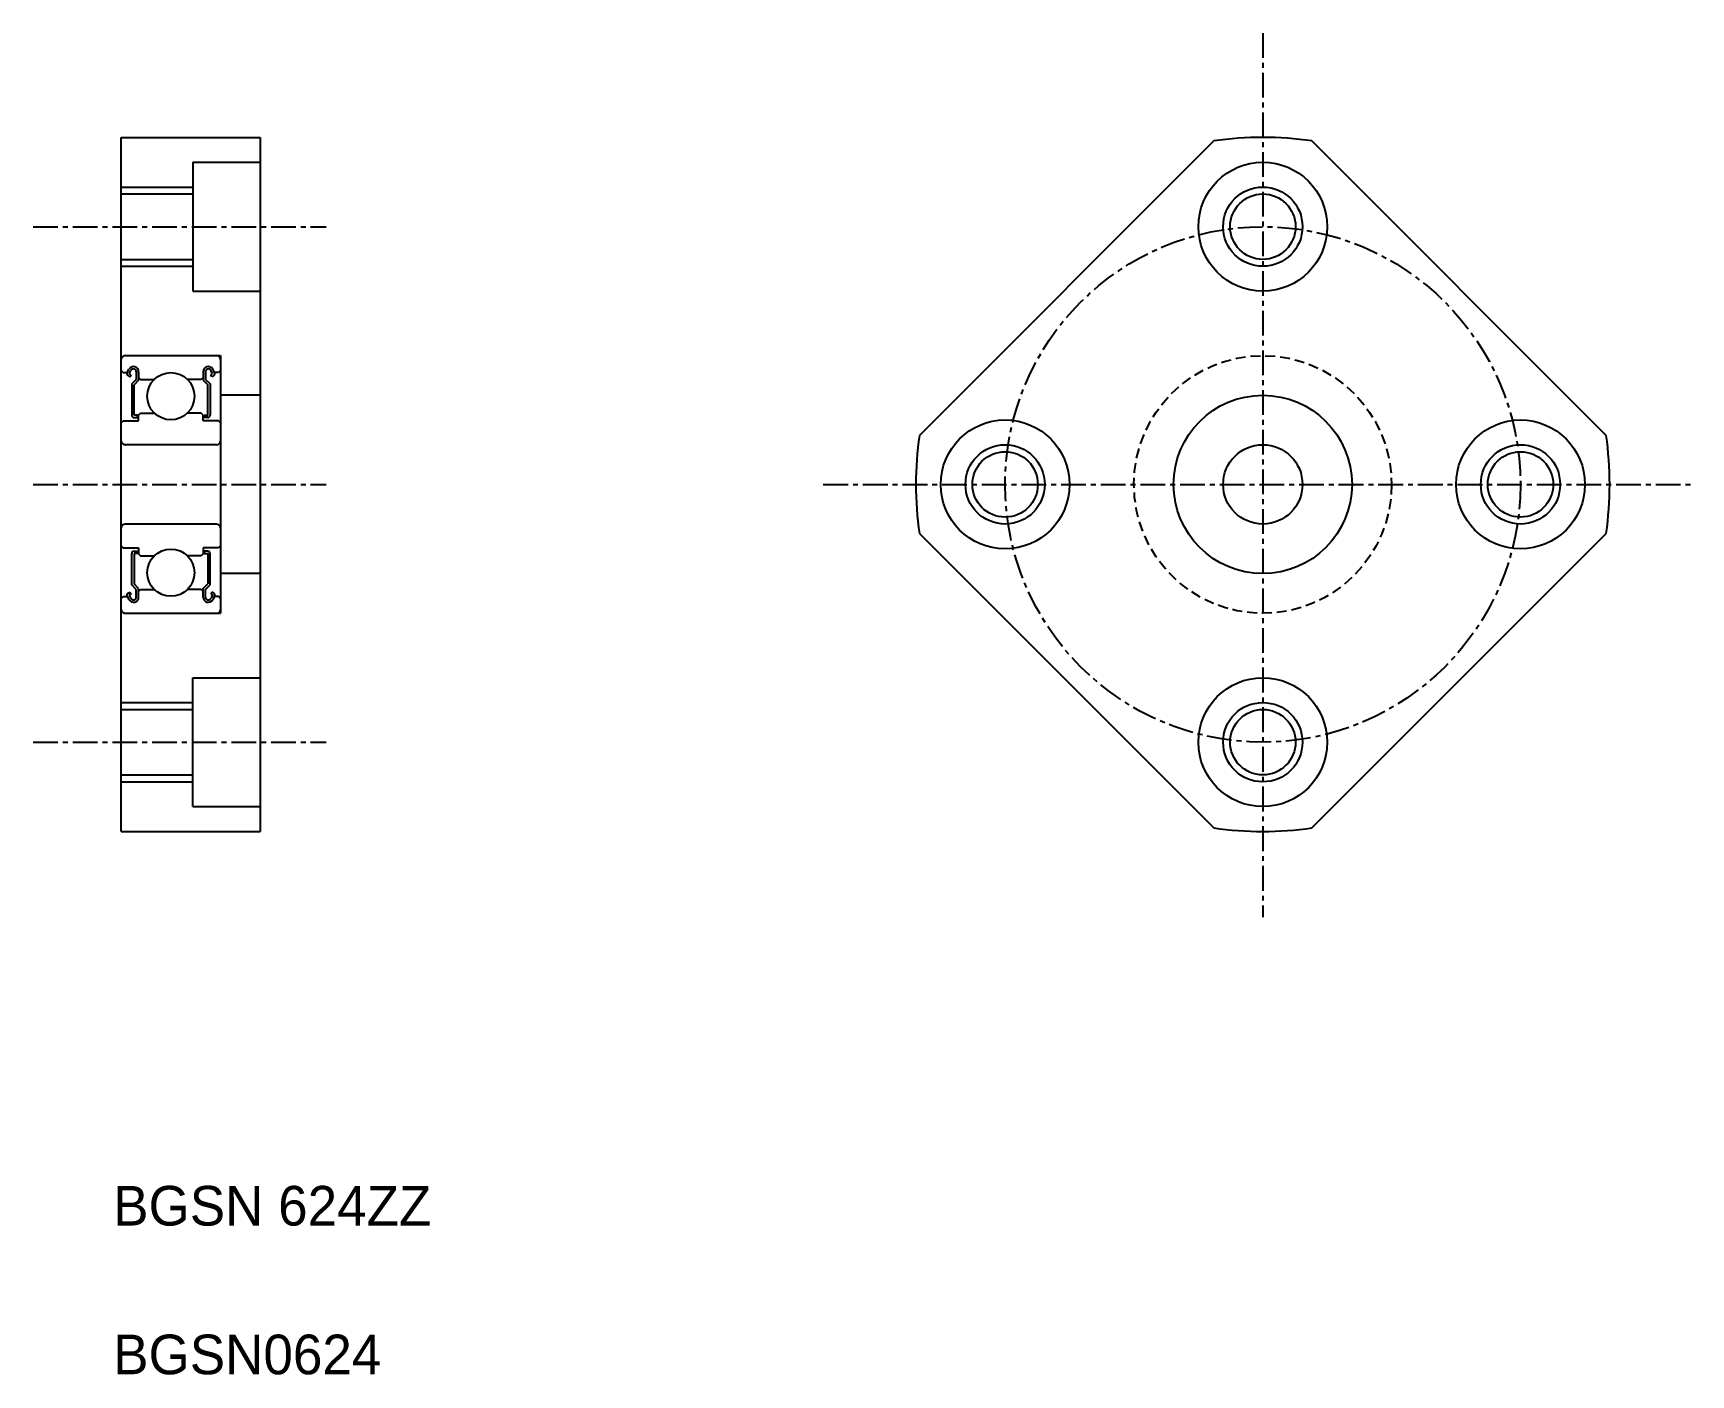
# Model space of a CAD drawing. Extents: x 149.3 to 233, y 90.4 to 158.
import ezdxf

# ---------------------------------------------------------------- set-up
doc = ezdxf.new("R2010")
doc.units = 0
doc.linetypes.add('CENTER', pattern=[2, 1.25, -0.25, 0.25, -0.25])
doc.linetypes.add('DASHED', pattern=[0.75, 0.5, -0.25])
doc.layers.get('0').update_dxf_attribs({"linetype": 'CONTINUOUS'})
doc.layers.add('CENTER', color=1, linetype='CENTER')

msp = doc.modelspace()

# ---------------------------------------------------------------- linework, layer by layer
at = {"color": 7, "linetype": 'CONTINUOUS'}
for p, q in [((153.775, 117.783), (153.775, 152.783)), ((153.775, 152.783), (160.775, 152.783)), ((155.525, 152.783), (155.525, 152.783)), ((157.275, 152.783), (157.275, 152.783)), ((160.775, 152.783), (160.775, 117.783)), ((157.375, 151.533), (157.375, 145.033)), ((157.375, 151.533), (160.775, 151.533)), ((153.775, 149.933), (157.375, 149.933)), ((153.775, 146.633), (157.375, 146.633)), ((157.375, 145.033), (160.775, 145.033)), ((153.975, 141.783), (158.775, 141.783)), ((158.775, 141.783), (158.775, 128.783)), ((153.775, 141.033), (153.875, 140.933)), ((153.875, 140.933), (154.066, 140.933)), ((154.066, 140.933), (154.161, 141.093)), ((154.109, 140.774), (154.209, 140.716)), ((154.167, 140.875), (154.262, 141.035)), ((154.268, 140.817), (154.167, 140.875)), ((154.209, 140.716), (154.268, 140.817)), ((154.532, 140.583), (154.299, 140.35)), ((154.648, 140.535), (154.415, 140.302)), ((154.532, 140.963), (154.532, 140.583)), ((154.648, 140.963), (154.648, 140.535)), ((154.648, 140.683), (154.748, 140.583)), ((154.748, 140.583), (155.441, 140.583)), ((157.802, 140.583), (157.109, 140.583)), ((157.902, 140.683), (157.802, 140.583)), ((157.902, 140.963), (157.902, 140.535)), ((157.902, 140.535), (158.135, 140.302)), ((158.019, 140.963), (158.019, 140.583)), ((158.019, 140.583), (158.251, 140.35)), ((158.283, 140.817), (158.383, 140.875)), ((158.341, 140.716), (158.283, 140.817)), ((158.383, 140.875), (158.288, 141.035)), ((158.442, 140.774), (158.341, 140.716)), ((158.484, 140.933), (158.389, 141.093)), ((158.675, 140.933), (158.484, 140.933)), ((158.775, 141.033), (158.675, 140.933)), ((154.299, 140.35), (154.299, 138.769)), ((154.415, 138.769), (154.415, 140.302)), ((158.135, 138.769), (158.135, 140.302)), ((158.251, 140.35), (158.251, 138.769)), ((160.775, 139.783), (158.775, 139.783)), ((154.648, 138.783), (154.748, 138.883)), ((154.748, 138.883), (155.441, 138.883)), ((157.802, 138.883), (157.109, 138.883)), ((157.902, 138.783), (157.802, 138.883)), ((153.775, 138.383), (153.875, 138.483)), ((153.875, 138.483), (154.648, 138.483)), ((154.59, 138.769), (154.415, 138.769)), ((154.415, 138.653), (154.59, 138.653)), ((154.59, 138.653), (154.59, 138.769)), ((154.648, 138.483), (154.648, 138.783)), ((157.902, 138.483), (157.902, 138.783)), ((158.675, 138.483), (157.902, 138.483)), ((157.96, 138.769), (158.135, 138.769)), ((157.96, 138.653), (157.96, 138.769)), ((158.135, 138.653), (157.96, 138.653)), ((158.775, 138.383), (158.675, 138.483)), ((158.575, 137.283), (153.975, 137.283)), ((158.575, 133.283), (153.975, 133.283)), ((153.775, 132.183), (153.875, 132.083)), ((158.775, 132.183), (158.675, 132.083)), ((153.875, 132.083), (154.648, 132.083)), ((154.299, 130.216), (154.299, 131.796)), ((154.415, 131.913), (154.59, 131.913)), ((154.415, 131.796), (154.415, 130.264)), ((154.59, 131.796), (154.415, 131.796)), ((154.59, 131.913), (154.59, 131.796)), ((154.648, 132.083), (154.648, 131.783)), ((154.648, 131.783), (154.748, 131.683)), ((154.748, 131.683), (155.441, 131.683)), ((157.802, 131.683), (157.109, 131.683)), ((157.902, 131.783), (157.802, 131.683)), ((158.675, 132.083), (157.902, 132.083)), ((157.902, 132.083), (157.902, 131.783)), ((158.135, 131.913), (157.96, 131.913)), ((157.96, 131.913), (157.96, 131.796)), ((157.96, 131.796), (158.135, 131.796)), ((158.135, 131.796), (158.135, 130.264)), ((158.251, 130.216), (158.251, 131.796)), ((160.775, 130.783), (158.775, 130.783)), ((153.775, 129.533), (153.875, 129.633)), ((153.875, 129.633), (154.066, 129.633)), ((154.066, 129.633), (154.161, 129.472)), ((154.109, 129.792), (154.209, 129.85)), ((154.268, 129.749), (154.167, 129.691)), ((154.167, 129.691), (154.262, 129.531)), ((154.209, 129.85), (154.268, 129.749)), ((154.532, 129.983), (154.299, 130.216)), ((154.648, 130.031), (154.415, 130.264)), ((154.532, 129.603), (154.532, 129.983)), ((154.648, 129.603), (154.648, 130.031)), ((154.648, 129.883), (154.748, 129.983)), ((154.748, 129.983), (155.441, 129.983)), ((157.802, 129.983), (157.109, 129.983)), ((157.902, 129.883), (157.802, 129.983)), ((157.902, 130.031), (158.135, 130.264)), ((157.902, 129.603), (157.902, 130.031)), ((158.019, 129.983), (158.251, 130.216)), ((158.019, 129.603), (158.019, 129.983)), ((158.341, 129.85), (158.283, 129.749)), ((158.283, 129.749), (158.383, 129.691)), ((158.383, 129.691), (158.288, 129.531)), ((158.442, 129.792), (158.341, 129.85)), ((158.484, 129.633), (158.389, 129.472)), ((158.675, 129.633), (158.484, 129.633)), ((158.775, 129.533), (158.675, 129.633)), ((153.975, 128.783), (158.775, 128.783)), ((157.375, 119.033), (157.375, 125.533)), ((157.375, 125.533), (160.775, 125.533)), ((153.775, 123.933), (157.375, 123.933)), ((153.775, 120.633), (157.375, 120.633)), ((157.375, 119.033), (160.775, 119.033)), ((153.775, 117.783), (160.775, 117.783))]:
    msp.add_line(p, q, dxfattribs=at)
at = {"color": 3, "linetype": 'CONTINUOUS'}
for p, q in [((153.775, 150.283), (157.375, 150.283)), ((153.775, 146.283), (157.375, 146.283)), ((153.775, 124.283), (157.375, 124.283)), ((153.775, 120.283), (157.375, 120.283))]:
    msp.add_line(p, q, dxfattribs=at)
at = {"color": 7, "linetype": 'CONTINUOUS'}
for points in [[(208.888, 152.607), (194.039, 137.758)], [(228.687, 137.758), (213.838, 152.607)], [(194.039, 132.808), (208.888, 117.959)], [(213.838, 117.959), (228.687, 132.808)]]:
    msp.add_lwpolyline(points, dxfattribs=at)
for centre, radius in [((211.363, 148.283), 3.25), ((211.363, 148.283), 1.65), ((156.275, 139.733), 1.191), ((211.363, 135.283), 4.5), ((198.363, 135.283), 3.25), ((224.363, 135.283), 3.25), ((211.363, 135.283), 2), ((198.363, 135.283), 1.65), ((224.363, 135.283), 1.65), ((156.275, 130.833), 1.191), ((211.363, 122.283), 3.25), ((211.363, 122.283), 1.65)]:
    msp.add_circle(centre, radius, dxfattribs=at)
at = {"color": 3, "linetype": 'CONTINUOUS'}
for centre in [(211.363, 148.283), (198.363, 135.283), (224.363, 135.283), (211.363, 122.283)]:
    msp.add_circle(centre, 2, dxfattribs=at)
at = {"color": 3, "linetype": 'DASHED'}
msp.add_circle((211.363, 135.283), 6.5, dxfattribs=at)
at = {"color": 7, "linetype": 'CONTINUOUS'}
for centre, radius, start, end in [((211.363, 135.283), 17.5, 81.8699, 98.1301), ((153.975, 141.583), 0.2, 90, 180), ((158.575, 141.583), 0.2, 0, 90), ((154.167, 140.875), 0.116, 150.00066, 240.00041), ((154.387, 140.963), 0.261, 0, 150.00011), ((154.387, 140.963), 0.145, 0, 149.99983), ((158.163, 140.963), 0.261, 30, 180.00005), ((158.163, 140.963), 0.145, 30, 180.00005), ((158.383, 140.875), 0.116, 299.99921, 29.99951), ((154.415, 138.769), 0.116, 180.00005, 270.00003), ((158.135, 138.769), 0.116, 269.99954, 0), ((153.975, 137.483), 0.2, 180, 270), ((158.575, 137.483), 0.2, 270, 0), ((211.363, 135.283), 17.5, 171.8699, 188.1301), ((211.363, 135.283), 17.5, 351.8699, 8.1301), ((153.975, 133.083), 0.2, 90, 180), ((158.575, 133.083), 0.2, 0, 90), ((154.415, 131.796), 0.116, 89.99997, 179.99995), ((158.135, 131.796), 0.116, 0, 90.00046), ((154.167, 129.691), 0.116, 119.99844, 210.00655), ((158.383, 129.691), 0.116, 330.00049, 60.00079), ((153.975, 128.983), 0.2, 180, 270), ((154.387, 129.603), 0.261, 209.99989, 0), ((154.387, 129.603), 0.145, 210.00017, 0), ((158.163, 129.603), 0.261, 179.99995, 330), ((158.163, 129.603), 0.145, 179.99995, 330), ((158.575, 128.983), 0.2, 270, 0), ((211.363, 135.283), 17.5, 261.8699, 278.1301)]:
    msp.add_arc(centre, radius, start, end, dxfattribs=at)
at = {"layer": 'CENTER', "color": 1, "linetype": 'CENTER'}
for p, q in [((211.363, 158.042), (211.363, 113.453)), ((149.327, 148.283), (164.106, 148.283)), ((149.327, 135.283), (164.106, 135.283)), ((189.189, 135.283), (232.957, 135.283)), ((149.327, 122.283), (164.106, 122.283))]:
    msp.add_line(p, q, dxfattribs=at)
msp.add_circle((211.363, 135.283), 13, dxfattribs=at)

# ---------------------------------------------------------------- texts
at = {"color": 7, "linetype": 'CONTINUOUS'}
for s, p in [('BGSN 624ZZ', (153.365, 97.905)), ('BGSN0624', (153.365, 90.405))]:
    msp.add_text(s, height=2, dxfattribs=at).set_placement(p)

doc.saveas('drawing.dxf')
